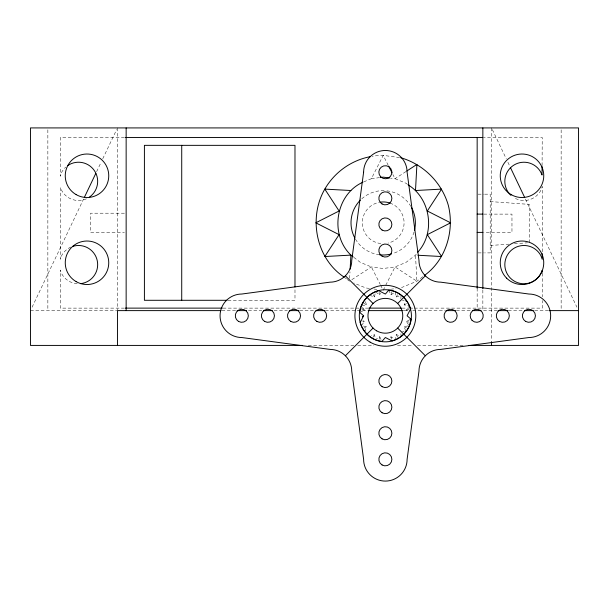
<?xml version="1.0" encoding="UTF-8"?>
<svg xmlns="http://www.w3.org/2000/svg" width="609" height="609" viewBox="0 0 609 609"><rect width="100%" height="100%" fill="white"/><g stroke="black" fill="none" stroke-linecap="round" stroke-linejoin="round"><path stroke-width="0.46" stroke-dasharray="3.04 2.28" d="M60.36 187.701L60.344 259.198L61.037 256.846A19.138 19.138 0 0 1 70.895 247.071M542.079 165.64L542.238 137.512L483.759 137.512M349.642 278.412L349.992 271.888M400.844 298.714L401.095 295.281M369.633 295.281L374.505 296.979L375.471 291.909L379.742 294.809L380.488 293.264M400.905 333.709L401.095 336.282L396.215 334.585L395.249 339.655L390.978 336.754L390.232 338.299M379.064 339.274L379.742 336.754L375.471 339.655L374.505 334.585L371.254 335.719M388.732 290.166L390.978 294.809L391.884 291.445M364.86 331.509L366.557 326.637L361.487 325.67L364.388 321.4L362.842 320.654M407.885 310.91L406.332 310.164L409.233 305.893L404.163 304.926L405.86 300.054M32.087 307.187L83.547 199.113M96.618 171.662L101.109 162.23M102.746 158.797L116.631 129.633M363.756 181.863L371.376 178.703L383.198 155.394L400.653 157.693M383.198 290.242L385.314 286.085M385.733 285.248L395.02 266.94L406.036 262.372L415.498 255.118L416.617 253.664M372.769 337.599L374.505 334.585M390.978 294.809L395.249 291.909L396.215 296.979L397.525 294.718M422.791 276.699L416.914 281.213L401.506 287.593M405.967 171.563L395.02 178.703L390.476 178.102M351.835 279.683L371.376 266.94L383.198 268.493L395.02 266.94L416.914 281.213L415.498 255.118L417.363 255.217M363.543 328.38L366.557 326.637M404.163 304.926L406.424 303.617M359.744 312.409L364.388 310.164L361.487 305.893L366.557 304.926L365.43 301.676M405.579 330.702L404.163 326.637L409.233 325.67L406.332 321.4L410.984 319.154M396.215 296.979L399.466 295.845M362.705 321.849L364.388 321.4M406.332 310.164L408.852 309.486M371.376 178.703L379.567 177.622M390.552 289.275L396.056 288.552M402.427 300.306L404.148 300.176M490.207 245.503L508.85 244.156M514.445 243.752L527.493 242.808M124.388 137.512L60.253 137.512L60.253 176.176L61.273 173.07A19.138 19.138 0 0 1 65.764 167.102M478.095 194.172L483.683 194.172M484.619 194.172L490.207 194.172L490.207 252.895L484.619 252.895M124.388 213.203L90.535 213.203L90.535 232.349L124.388 232.349M483.744 214.117L511.963 214.117L511.963 232.387L483.744 232.387M478.095 252.895L483.683 252.895M227.972 300.29L294.984 300.29L294.984 288.887M124.388 308.124L60.253 308.124L60.321 270.084L60.664 271.485A19.138 19.138 0 0 0 77.191 283.718M222.955 308.124L359.5 308.124M360.201 308.124L368.757 308.124M402.039 308.124L408.845 308.124M409.644 308.124L413.587 308.124M414.402 308.124L542.238 308.124L542.231 300.572M30.45 310.62L116.715 310.62M221.897 310.62L236.14 310.62M248.48 310.62L261.771 310.62M274.119 310.62L287.41 310.62M299.75 310.62L313.993 310.62M325.389 310.62L367.166 310.62M403.249 310.62L407.992 310.62M412.742 310.62L445.027 310.62M456.415 310.62L470.658 310.62M497.226 310.62L482.853 310.62L482.853 289.686M508.325 310.62L523.413 310.62M534.732 310.62L549.234 310.62M308.299 345.417L353.875 345.417M357.673 345.417L373.812 345.417M397.548 345.417L412.742 345.417M417.492 345.417L463.068 345.417M490.207 201.564L529.358 204.396L529.358 242.671M402.427 331.258L404.148 331.387M369.427 288.43L365.75 287.943L353.768 282.979M374.017 289.031L376.773 289.397M361.868 309.486L364.388 310.164M406.332 321.4L409.697 322.306M363.543 303.183L366.557 304.926M404.163 326.637L406.424 327.947M407.497 184.382L406.036 183.263L395.02 178.703L392.912 174.539M353.814 257.348L360.361 262.372L371.376 266.94L380.244 284.418M345.075 277.826L346.551 278.952M347.282 279.516L349.49 281.213M373.203 294.718L374.505 296.979M396.215 334.585L397.959 337.599M388.268 165.382L383.198 155.394A67.424 67.424 0 0 0 372.091 156.315M380.671 285.248L382.353 288.582M379.742 336.754L381.988 341.398M492.369 129.633L506.254 158.797M507.891 162.23L509.931 166.516M525.453 199.113L576.913 307.187M379.064 292.29L379.742 294.809M390.978 336.754L391.656 339.274M542.223 273.213L542.231 296.796M561.148 129.824L561.148 310.62M542.238 251.776L542.238 186.544L541.226 189.643A19.138 19.138 0 0 1 513.509 197.392M491.547 127.92L491.547 340.713M477.159 288.217L477.159 308.124M117.453 127.92L117.453 310.62M47.852 129.824L47.852 310.62M86.409 198.808A19.138 19.138 0 0 1 60.466 187.701M390.011 203.079A20.881 20.881 0 0 1 388.055 243.128M380.831 243.562A20.881 20.881 0 0 1 379.232 202.317M414.044 232.044A32.193 32.193 0 0 1 392.424 253.656M379.468 254.79A32.193 32.193 0 0 1 355.321 238.911M361.792 198.778A32.193 32.193 0 0 1 385.999 190.754M386.936 190.845A32.193 32.193 0 0 1 411.075 206.725"/><path stroke-width="0.91" d="M542.071 166.577L542.025 175.011A19.138 19.138 0 0 0 513.509 165.336A19.138 19.138 0 0 0 510.882 195.337M350.145 269.094L350.906 255.118C329.309 234.534 335.506 194.438 362.903 182.213M84.362 197.392L95.803 173.382M363.649 315.782L360.185 322.526C362.994 332.308 371.68 340.484 381.988 341.398L385.36 337.493L392.105 340.956C401.894 338.147 410.063 329.461 410.984 319.154L407.071 315.782L410.535 309.037C407.726 299.255 399.04 291.079 388.732 290.166L385.36 294.071L378.615 290.607C368.833 293.416 360.657 302.102 359.744 312.409L363.649 315.782L362.347 316.908M417.728 252.202C435.633 232.882 430.685 198.61 408.22 184.938M345.372 355.77L373.058 328.084M397.662 303.48L425.348 275.793M424.26 275.572C445.933 260.142 454.641 230.765 448.331 205.37C441.799 182.54 423.476 164.224 400.653 157.693M406.751 171.053L416.914 164.43L415.498 190.518L441.594 189.11L427.32 210.996L450.622 222.818L427.32 234.64L441.594 256.534L418.292 255.27M380.473 177.501L383.198 177.143L389.57 177.98M125.332 137.512L482.823 137.512M477.159 214.117L482.808 214.117M477.159 232.387L482.808 232.387M227.028 300.29L144.409 300.29L144.409 145.345L294.984 145.345L294.984 286.984M125.332 308.124L222.323 308.124M368.993 308.124L401.255 308.124M220.945 310.62L117.453 310.62L117.453 345.417M237.084 310.62L246.584 310.62M263.674 310.62L272.215 310.62M289.305 310.62L298.806 310.62M315.896 310.62L324.437 310.62M368.118 310.62L402.298 310.62M445.971 310.62L455.471 310.62M472.561 310.62L481.102 310.62M498.17 310.62L507.624 310.62M524.646 310.62L533.157 310.62M549.234 310.62L578.55 310.62M302.604 345.417L30.45 345.417L30.45 127.92L578.55 127.92L578.55 345.417L468.763 345.417M350.906 190.518L324.81 189.11C308.101 217.984 316.094 258.741 344.344 277.262M353.083 256.792L350.906 255.118L324.81 256.534L339.084 234.64L315.774 222.818L339.084 210.996L324.81 189.11A67.424 67.424 0 0 1 370.257 156.65M345.372 275.793L373.058 303.48M397.662 328.084L425.348 355.77M388.687 166.211L392.067 172.872M510.342 167.376L524.638 197.392M542.223 272.269L542.223 270.381A19.138 19.138 0 0 1 513.684 280.764A19.138 19.138 0 0 1 511.035 250.512A19.138 19.138 0 0 1 540.944 255.788L542.238 259.335L542.238 253.664M491.547 341.657L491.547 345.417M482.853 127.92L482.853 288.735M477.159 137.512L477.159 288.217M181.726 145.345L181.726 300.29M126.147 127.92L126.147 310.62M72.441 246.478A19.138 19.138 0 0 1 97.227 260.553A19.138 19.138 0 0 1 80.533 283.657M67.736 165.557A19.138 19.138 0 0 1 94.334 170.566A19.138 19.138 0 0 1 89.317 197.171M380.123 202.165A20.881 20.881 0 0 1 390.011 203.079M411.532 207.532A32.193 32.193 0 0 1 414.523 230.248M391.534 253.915A32.193 32.193 0 0 1 379.468 254.79M354.872 238.104A32.193 32.193 0 0 1 360.437 200.056M363.611 172.233L351.743 260.416A21.749 21.749 0 0 1 329.994 282.165L241.811 294.033A21.749 21.749 0 0 0 220.062 315.782A21.749 21.749 0 0 0 241.811 337.531L329.994 349.399A21.749 21.749 0 0 1 351.743 371.147L363.611 459.331A21.749 21.749 0 0 0 385.36 481.08A21.749 21.749 0 0 0 407.109 459.331L418.977 371.147A21.749 21.749 0 0 1 440.726 349.399L528.909 337.531A21.749 21.749 0 0 0 550.658 315.782A21.749 21.749 0 0 0 528.909 294.033L440.726 282.165A21.749 21.749 0 0 1 418.977 260.416L407.109 172.233A21.749 21.749 0 0 0 385.36 150.484A21.749 21.749 0 0 0 363.611 172.233M499.547 321.43A6.524 6.524 0 0 0 509.337 315.782A6.524 6.524 0 0 0 499.547 310.133A6.524 6.524 0 0 0 499.547 321.43M372.327 338.353A26.065 26.065 0 0 0 411.425 315.782A26.065 26.065 0 0 0 372.327 293.211A26.065 26.065 0 0 0 372.327 338.353M370.135 342.151A30.45 30.45 0 0 0 415.81 315.782A30.45 30.45 0 0 0 370.135 289.412A30.45 30.45 0 0 0 370.135 342.151M472.097 320.395A6.524 6.524 0 0 0 483.013 317.472A6.524 6.524 0 0 0 475.02 309.479A6.524 6.524 0 0 0 472.097 320.395M447.349 321.43A6.524 6.524 0 0 0 457.138 315.782A6.524 6.524 0 0 0 447.349 310.133A6.524 6.524 0 0 0 447.349 321.43M525.651 321.43A6.524 6.524 0 0 0 535.433 315.782A6.524 6.524 0 0 0 525.651 310.133A6.524 6.524 0 0 0 525.651 321.43M376.659 330.847A17.402 17.402 0 0 0 402.762 315.782A17.402 17.402 0 0 0 376.659 300.717A17.402 17.402 0 0 0 376.659 330.847M264.649 321.43A6.524 6.524 0 0 0 274.438 315.782A6.524 6.524 0 0 0 264.649 310.133A6.524 6.524 0 0 0 264.649 321.43M290.752 321.43A6.524 6.524 0 0 0 300.534 315.782A6.524 6.524 0 0 0 290.752 310.133A6.524 6.524 0 0 0 290.752 321.43M316.847 321.43A6.524 6.524 0 0 0 326.637 315.782A6.524 6.524 0 0 0 316.847 310.133A6.524 6.524 0 0 0 316.847 321.43M238.545 321.43A6.524 6.524 0 0 0 248.335 315.782A6.524 6.524 0 0 0 238.545 310.133A6.524 6.524 0 0 0 238.545 321.43M382.102 203.985A6.524 6.524 0 0 0 391.884 198.328A6.524 6.524 0 0 0 382.102 192.68A6.524 6.524 0 0 0 382.102 203.985M382.102 230.08A6.524 6.524 0 0 0 391.884 224.432A6.524 6.524 0 0 0 382.102 218.783A6.524 6.524 0 0 0 382.102 230.08M382.102 256.183A6.524 6.524 0 0 0 391.884 250.535A6.524 6.524 0 0 0 382.102 244.879A6.524 6.524 0 0 0 382.102 256.183M380.747 176.846A6.524 6.524 0 0 0 391.663 173.923A6.524 6.524 0 0 0 383.67 165.93A6.524 6.524 0 0 0 380.747 176.846M382.102 438.883A6.524 6.524 0 0 0 391.884 433.235A6.524 6.524 0 0 0 382.102 427.579A6.524 6.524 0 0 0 382.102 438.883M382.102 412.78A6.524 6.524 0 0 0 391.884 407.132A6.524 6.524 0 0 0 382.102 401.483A6.524 6.524 0 0 0 382.102 412.78M382.102 386.685A6.524 6.524 0 0 0 391.884 381.028A6.524 6.524 0 0 0 382.102 375.38A6.524 6.524 0 0 0 382.102 386.685M382.102 464.979A6.524 6.524 0 0 0 391.884 459.331A6.524 6.524 0 0 0 382.102 453.682A6.524 6.524 0 0 0 382.102 464.979M511.126 194.606A21.749 21.749 0 0 0 543.753 175.765A21.749 21.749 0 0 0 511.126 156.932A21.749 21.749 0 0 0 511.126 194.606M506.619 278.146A21.749 21.749 0 0 0 543.007 268.394A21.749 21.749 0 0 0 516.371 241.758A21.749 21.749 0 0 0 506.619 278.146M76.125 194.606A21.749 21.749 0 0 0 108.752 175.765A21.749 21.749 0 0 0 76.125 156.932A21.749 21.749 0 0 0 76.125 194.606M76.125 281.602A21.749 21.749 0 0 0 108.752 262.768A21.749 21.749 0 0 0 76.125 243.935A21.749 21.749 0 0 0 76.125 281.602"/></g></svg>
